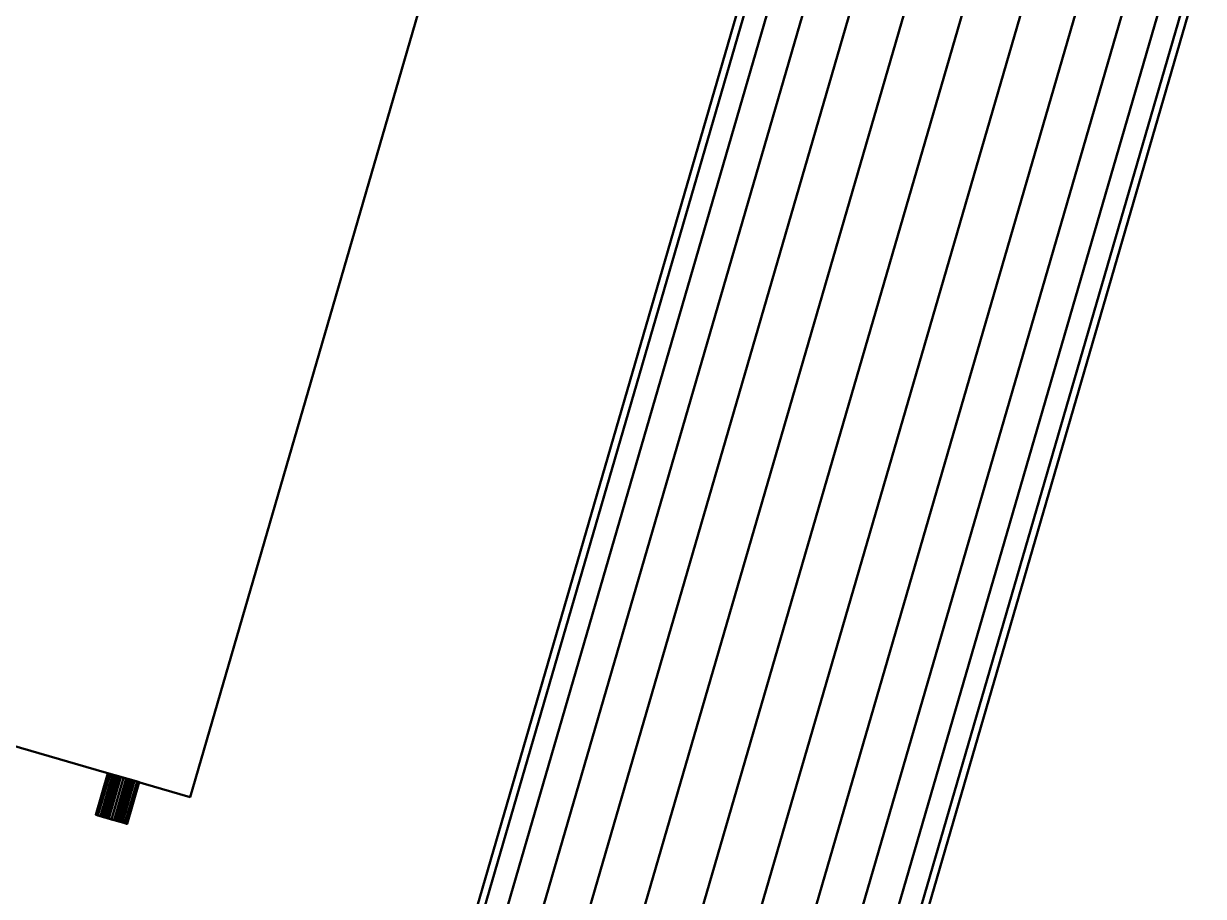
# Model space of a CAD drawing. Header units: inches. Extents: x -1654 to 1344, y -1538 to 36.
# Drawn here: x 868.19 to 895.4, y -800.49 to -780.36 of the extents above; entities that cross this region are included whole.
import ezdxf

# ---------------------------------------------------------------- set-up
doc = ezdxf.new("R2010")
doc.units = ezdxf.units.IN
doc.header["$MEASUREMENT"] = 0
doc.linetypes.add('Center', pattern=[1.25, 0.25, -0.1875, 0.625, -0.1875])
for name, color, linetype, lineweight in [('M-EQPT', 2, 'Continuous', 50), ('M-HVAC-DUCT', 1, 'Center', 30), ('M-HVAC-DUCT-SA', 1, 'Continuous', 50)]:
    doc.layers.add(name, color=color, linetype=linetype, lineweight=lineweight)

# ---------------------------------------------------------------- blocks, each defined once
blk = doc.blocks.new('Heat Pump - Horizontal - Water Source - Heat Pump 3 Ton Horizontal-844840-_3D_')
at = {"layer": 'M-EQPT'}
mesh = blk.add_polyface(dxfattribs=at)
corners = [(31.1, -11.199, 9.65), (31.1, 11.199, 9.65), (-31.1, 11.199, 9.65), (-31.1, -11.199, 9.65)]
mesh.append_faces([[corners[k] for k in face] for face in [(3, 0, 1, 2)]])
mesh = blk.add_polyface(dxfattribs=at)
corners = [(31.1, -11.199, -9.65), (-31.1, -11.199, -9.65), (-31.1, 11.199, -9.65), (31.1, 11.199, -9.65)]
mesh.append_faces([[corners[k] for k in face] for face in [(1, 2, 3, 0)]])
mesh = blk.add_polyface(dxfattribs=at)
corners = [(-31.1, 11.199, 9.65), (31.1, 11.199, 9.65), (31.1, 11.199, -9.65), (-31.1, 11.199, -9.65)]
mesh.append_faces([[corners[k] for k in face] for face in [(0, 1, 2, 3)]])
mesh = blk.add_polyface(dxfattribs=at)
corners = [(31.1, 11.199, 9.65), (31.1, -11.199, 9.65), (31.1, -11.199, -9.65), (31.1, 11.199, -9.65)]
mesh.append_faces([[corners[k] for k in face] for face in [(0, 1, 2, 3)]])
mesh = blk.add_polyface(dxfattribs=at)
corners = [(31.1, 9.224, 0.35), (31.1, 9.237, 0.447), (31.1, 9.274, 0.537), (31.1, 9.334, 0.615), (31.1, 9.412, 0.674), (31.1, 9.502, 0.712), (31.1, 9.599, 0.725), (31.1, 9.696, 0.712), (31.1, 9.787, 0.674), (31.1, 9.864, 0.615), (31.1, 9.924, 0.537), (31.1, 9.961, 0.447), (31.1, 9.974, 0.35), (31.1, 9.961, 0.253), (31.1, 9.924, 0.162), (31.1, 9.864, 0.084), (31.1, 9.787, 0.025), (31.1, 9.696, -0.013), (31.1, 9.599, -0.025), (31.1, 9.502, -0.013), (31.1, 9.412, 0.025), (31.1, 9.334, 0.084), (31.1, 9.274, 0.162), (31.1, 9.237, 0.253)]
mesh.append_faces([[corners[k] for k in face] for face in [(3, 1, 2), (23, 21, 22)]], dxfattribs={"vtx0": -1})
mesh.append_faces([[corners[k] for k in face] for face in [(10, 1, 8, 9)]], dxfattribs={"vtx0": -1, "vtx1": -1})
mesh.append_faces([[corners[k] for k in face] for face in [(14, 1, 10, 13), (19, 1, 14)]], dxfattribs={"vtx0": -1, "vtx1": -1, "vtx2": -1})
mesh.append_faces([[corners[k] for k in face] for face in [(14, 17, 18, 19)]], dxfattribs={"vtx0": -1, "vtx3": -1})
mesh.append_faces([[corners[k] for k in face] for face in [(5, 6, 1)]], dxfattribs={"vtx1": -1, "vtx2": -1})
mesh.append_faces([[corners[k] for k in face] for face in [(15, 16, 17, 14)]], dxfattribs={"vtx2": -1})
mesh.append_faces([[corners[k] for k in face] for face in [(6, 7, 8, 1), (3, 4, 5, 1), (23, 0, 1, 21), (19, 20, 21, 1)]], dxfattribs={"vtx2": -1, "vtx3": -1})
mesh.append_faces([[corners[k] for k in face] for face in [(10, 11, 12, 13)]], dxfattribs={"vtx3": -1})
mesh = blk.add_polyface(dxfattribs=at)
corners = [(32.1, 9.974, 0.35), (32.1, 9.961, 0.253), (32.1, 9.924, 0.162), (32.1, 9.864, 0.084), (32.1, 9.787, 0.025), (32.1, 9.696, -0.013), (32.1, 9.599, -0.025), (32.1, 9.502, -0.013), (32.1, 9.412, 0.025), (32.1, 9.334, 0.084), (32.1, 9.274, 0.162), (32.1, 9.237, 0.253), (32.1, 9.224, 0.35), (31.1, 9.224, 0.35), (31.1, 9.237, 0.253), (31.1, 9.274, 0.162), (31.1, 9.334, 0.084), (31.1, 9.412, 0.025), (31.1, 9.502, -0.013), (31.1, 9.599, -0.025), (31.1, 9.696, -0.013), (31.1, 9.787, 0.025), (31.1, 9.864, 0.084), (31.1, 9.924, 0.162), (31.1, 9.961, 0.253), (31.1, 9.974, 0.35)]
mesh.append_faces([[corners[k] for k in face] for face in [(13, 14, 11, 12), (0, 1, 24, 25)]], dxfattribs={"vtx1": -1})
mesh.append_faces([[corners[k] for k in face] for face in [(14, 15, 10, 11), (16, 17, 8, 9), (15, 16, 9, 10), (17, 18, 7, 8), (6, 7, 18, 19), (19, 20, 5, 6), (20, 21, 4, 5), (22, 23, 2, 3), (21, 22, 3, 4), (23, 24, 1, 2)]], dxfattribs={"vtx1": -1, "vtx3": -1})
mesh = blk.add_polyface(dxfattribs=at)
corners = [(32.1, 9.224, 0.35), (32.1, 9.237, 0.447), (32.1, 9.274, 0.537), (32.1, 9.334, 0.615), (32.1, 9.412, 0.674), (32.1, 9.502, 0.712), (32.1, 9.599, 0.725), (32.1, 9.696, 0.712), (32.1, 9.787, 0.674), (32.1, 9.864, 0.615), (32.1, 9.924, 0.537), (32.1, 9.961, 0.447), (32.1, 9.974, 0.35), (31.1, 9.974, 0.35), (31.1, 9.961, 0.447), (31.1, 9.924, 0.537), (31.1, 9.864, 0.615), (31.1, 9.787, 0.674), (31.1, 9.696, 0.712), (31.1, 9.599, 0.725), (31.1, 9.502, 0.712), (31.1, 9.412, 0.674), (31.1, 9.334, 0.615), (31.1, 9.274, 0.537), (31.1, 9.237, 0.447), (31.1, 9.224, 0.35)]
mesh.append_faces([[corners[k] for k in face] for face in [(13, 14, 11, 12), (0, 1, 24, 25)]], dxfattribs={"vtx1": -1})
mesh.append_faces([[corners[k] for k in face] for face in [(14, 15, 10, 11), (16, 17, 8, 9), (15, 16, 9, 10), (17, 18, 7, 8), (6, 7, 18, 19), (19, 20, 5, 6), (20, 21, 4, 5), (22, 23, 2, 3), (21, 22, 3, 4), (23, 24, 1, 2)]], dxfattribs={"vtx1": -1, "vtx3": -1})
mesh = blk.add_polyface(dxfattribs=at)
corners = [(31.1, 9.224, -5.95), (31.1, 9.237, -5.853), (31.1, 9.274, -5.763), (31.1, 9.334, -5.685), (31.1, 9.412, -5.626), (31.1, 9.502, -5.588), (31.1, 9.599, -5.575), (31.1, 9.696, -5.588), (31.1, 9.787, -5.626), (31.1, 9.864, -5.685), (31.1, 9.924, -5.763), (31.1, 9.961, -5.853), (31.1, 9.974, -5.95), (31.1, 9.961, -6.047), (31.1, 9.924, -6.138), (31.1, 9.864, -6.216), (31.1, 9.787, -6.275), (31.1, 9.696, -6.313), (31.1, 9.599, -6.325), (31.1, 9.502, -6.313), (31.1, 9.412, -6.275), (31.1, 9.334, -6.216), (31.1, 9.274, -6.138), (31.1, 9.237, -6.047)]
mesh.append_faces([[corners[k] for k in face] for face in [(21, 19, 20)]], dxfattribs={"vtx0": -1})
mesh.append_faces([[corners[k] for k in face] for face in [(1, 8, 14, 19)]], dxfattribs={"vtx0": -1, "vtx1": -1, "vtx2": -1, "vtx3": -1})
mesh.append_faces([[corners[k] for k in face] for face in [(19, 21, 22, 23)]], dxfattribs={"vtx0": -1, "vtx3": -1})
mesh.append_faces([[corners[k] for k in face] for face in [(3, 4, 1, 2)]], dxfattribs={"vtx1": -1})
mesh.append_faces([[corners[k] for k in face] for face in [(14, 15, 19)]], dxfattribs={"vtx1": -1, "vtx2": -1})
mesh.append_faces([[corners[k] for k in face] for face in [(10, 11, 12), (17, 18, 19)]], dxfattribs={"vtx2": -1})
mesh.append_faces([[corners[k] for k in face] for face in [(6, 7, 8, 1), (8, 9, 10, 14), (4, 5, 6, 1), (23, 0, 1, 19), (12, 13, 14, 10), (15, 16, 17, 19)]], dxfattribs={"vtx2": -1, "vtx3": -1})
mesh = blk.add_polyface(dxfattribs=at)
corners = [(32.1, 9.974, -5.95), (32.1, 9.961, -6.047), (32.1, 9.924, -6.138), (32.1, 9.864, -6.216), (32.1, 9.787, -6.275), (32.1, 9.696, -6.313), (32.1, 9.599, -6.325), (32.1, 9.502, -6.313), (32.1, 9.412, -6.275), (32.1, 9.334, -6.216), (32.1, 9.274, -6.138), (32.1, 9.237, -6.047), (32.1, 9.224, -5.95), (31.1, 9.224, -5.95), (31.1, 9.237, -6.047), (31.1, 9.274, -6.138), (31.1, 9.334, -6.216), (31.1, 9.412, -6.275), (31.1, 9.502, -6.313), (31.1, 9.599, -6.325), (31.1, 9.696, -6.313), (31.1, 9.787, -6.275), (31.1, 9.864, -6.216), (31.1, 9.924, -6.138), (31.1, 9.961, -6.047), (31.1, 9.974, -5.95)]
mesh.append_faces([[corners[k] for k in face] for face in [(13, 14, 11, 12), (0, 1, 24, 25)]], dxfattribs={"vtx1": -1})
mesh.append_faces([[corners[k] for k in face] for face in [(14, 15, 10, 11), (16, 17, 8, 9), (15, 16, 9, 10), (17, 18, 7, 8), (6, 7, 18, 19), (19, 20, 5, 6), (20, 21, 4, 5), (22, 23, 2, 3), (21, 22, 3, 4), (23, 24, 1, 2)]], dxfattribs={"vtx1": -1, "vtx3": -1})
mesh = blk.add_polyface(dxfattribs=at)
corners = [(32.1, 9.224, -5.95), (32.1, 9.237, -5.853), (32.1, 9.274, -5.763), (32.1, 9.334, -5.685), (32.1, 9.412, -5.626), (32.1, 9.502, -5.588), (32.1, 9.599, -5.575), (32.1, 9.696, -5.588), (32.1, 9.787, -5.626), (32.1, 9.864, -5.685), (32.1, 9.924, -5.763), (32.1, 9.961, -5.853), (32.1, 9.974, -5.95), (31.1, 9.974, -5.95), (31.1, 9.961, -5.853), (31.1, 9.924, -5.763), (31.1, 9.864, -5.685), (31.1, 9.787, -5.626), (31.1, 9.696, -5.588), (31.1, 9.599, -5.575), (31.1, 9.502, -5.588), (31.1, 9.412, -5.626), (31.1, 9.334, -5.685), (31.1, 9.274, -5.763), (31.1, 9.237, -5.853), (31.1, 9.224, -5.95)]
mesh.append_faces([[corners[k] for k in face] for face in [(13, 14, 11, 12), (0, 1, 24, 25)]], dxfattribs={"vtx1": -1})
mesh.append_faces([[corners[k] for k in face] for face in [(14, 15, 10, 11), (16, 17, 8, 9), (15, 16, 9, 10), (17, 18, 7, 8), (6, 7, 18, 19), (19, 20, 5, 6), (20, 21, 4, 5), (22, 23, 2, 3), (21, 22, 3, 4), (23, 24, 1, 2)]], dxfattribs={"vtx1": -1, "vtx3": -1})
mesh = blk.add_polyface(dxfattribs=at)
corners = [(31.1, 9.349, 8.35), (31.1, 9.358, 8.414), (31.1, 9.383, 8.475), (31.1, 9.422, 8.526), (31.1, 9.474, 8.566), (31.1, 9.535, 8.591), (31.1, 9.599, 8.6), (31.1, 9.664, 8.591), (31.1, 9.724, 8.566), (31.1, 9.776, 8.526), (31.1, 9.816, 8.475), (31.1, 9.841, 8.414), (31.1, 9.849, 8.35), (31.1, 9.841, 8.285), (31.1, 9.816, 8.225), (31.1, 9.776, 8.173), (31.1, 9.724, 8.133), (31.1, 9.664, 8.108), (31.1, 9.599, 8.1), (31.1, 9.535, 8.108), (31.1, 9.474, 8.133), (31.1, 9.422, 8.173), (31.1, 9.383, 8.225), (31.1, 9.358, 8.285)]
mesh.append_faces([[corners[k] for k in face] for face in [(16, 14, 15), (19, 17, 18), (13, 11, 12)]], dxfattribs={"vtx0": -1})
mesh.append_faces([[corners[k] for k in face] for face in [(9, 13, 3, 8)]], dxfattribs={"vtx0": -1, "vtx1": -1, "vtx2": -1})
mesh.append_faces([[corners[k] for k in face] for face in [(16, 3, 13, 14), (21, 3, 16, 17)]], dxfattribs={"vtx0": -1, "vtx1": -1, "vtx3": -1})
mesh.append_faces([[corners[k] for k in face] for face in [(13, 9, 10, 11), (8, 3, 4, 5)]], dxfattribs={"vtx0": -1, "vtx3": -1})
mesh.append_faces([[corners[k] for k in face] for face in [(23, 0, 3, 22), (21, 22, 3)]], dxfattribs={"vtx1": -1, "vtx2": -1})
mesh.append_faces([[corners[k] for k in face] for face in [(1, 2, 3, 0)]], dxfattribs={"vtx2": -1})
mesh.append_faces([[corners[k] for k in face] for face in [(19, 20, 21, 17)]], dxfattribs={"vtx2": -1, "vtx3": -1})
mesh.append_faces([[corners[k] for k in face] for face in [(5, 6, 7, 8)]], dxfattribs={"vtx3": -1})
mesh = blk.add_polyface(dxfattribs=at)
corners = [(32.1, 9.849, 8.35), (32.1, 9.841, 8.285), (32.1, 9.816, 8.225), (32.1, 9.776, 8.173), (32.1, 9.724, 8.133), (32.1, 9.664, 8.108), (32.1, 9.599, 8.1), (32.1, 9.535, 8.108), (32.1, 9.474, 8.133), (32.1, 9.422, 8.173), (32.1, 9.383, 8.225), (32.1, 9.358, 8.285), (32.1, 9.349, 8.35), (31.1, 9.349, 8.35), (31.1, 9.358, 8.285), (31.1, 9.383, 8.225), (31.1, 9.422, 8.173), (31.1, 9.474, 8.133), (31.1, 9.535, 8.108), (31.1, 9.599, 8.1), (31.1, 9.664, 8.108), (31.1, 9.724, 8.133), (31.1, 9.776, 8.173), (31.1, 9.816, 8.225), (31.1, 9.841, 8.285), (31.1, 9.849, 8.35)]
mesh.append_faces([[corners[k] for k in face] for face in [(13, 14, 11, 12), (0, 1, 24, 25)]], dxfattribs={"vtx1": -1})
mesh.append_faces([[corners[k] for k in face] for face in [(14, 15, 10, 11), (16, 17, 8, 9), (15, 16, 9, 10), (17, 18, 7, 8), (6, 7, 18, 19), (19, 20, 5, 6), (20, 21, 4, 5), (22, 23, 2, 3), (21, 22, 3, 4), (23, 24, 1, 2)]], dxfattribs={"vtx1": -1, "vtx3": -1})
mesh = blk.add_polyface(dxfattribs=at)
corners = [(32.1, 9.349, 8.35), (32.1, 9.358, 8.414), (32.1, 9.383, 8.475), (32.1, 9.422, 8.526), (32.1, 9.474, 8.566), (32.1, 9.535, 8.591), (32.1, 9.599, 8.6), (32.1, 9.664, 8.591), (32.1, 9.724, 8.566), (32.1, 9.776, 8.526), (32.1, 9.816, 8.475), (32.1, 9.841, 8.414), (32.1, 9.849, 8.35), (31.1, 9.849, 8.35), (31.1, 9.841, 8.414), (31.1, 9.816, 8.475), (31.1, 9.776, 8.526), (31.1, 9.724, 8.566), (31.1, 9.664, 8.591), (31.1, 9.599, 8.6), (31.1, 9.535, 8.591), (31.1, 9.474, 8.566), (31.1, 9.422, 8.526), (31.1, 9.383, 8.475), (31.1, 9.358, 8.414), (31.1, 9.349, 8.35)]
mesh.append_faces([[corners[k] for k in face] for face in [(13, 14, 11, 12), (0, 1, 24, 25)]], dxfattribs={"vtx1": -1})
mesh.append_faces([[corners[k] for k in face] for face in [(14, 15, 10, 11), (16, 17, 8, 9), (15, 16, 9, 10), (17, 18, 7, 8), (6, 7, 18, 19), (19, 20, 5, 6), (20, 21, 4, 5), (22, 23, 2, 3), (21, 22, 3, 4), (23, 24, 1, 2)]], dxfattribs={"vtx1": -1, "vtx3": -1})
mesh = blk.add_polyface(dxfattribs=at)
corners = [(31.1, 9.349, 6.35), (31.1, 9.358, 6.414), (31.1, 9.383, 6.475), (31.1, 9.422, 6.526), (31.1, 9.474, 6.566), (31.1, 9.535, 6.591), (31.1, 9.599, 6.6), (31.1, 9.664, 6.591), (31.1, 9.724, 6.566), (31.1, 9.776, 6.526), (31.1, 9.816, 6.475), (31.1, 9.841, 6.414), (31.1, 9.849, 6.35), (31.1, 9.841, 6.285), (31.1, 9.816, 6.225), (31.1, 9.776, 6.173), (31.1, 9.724, 6.133), (31.1, 9.664, 6.108), (31.1, 9.599, 6.1), (31.1, 9.535, 6.108), (31.1, 9.474, 6.133), (31.1, 9.422, 6.173), (31.1, 9.383, 6.225), (31.1, 9.358, 6.285)]
mesh.append_faces([[corners[k] for k in face] for face in [(13, 10, 11, 12), (16, 14, 15), (19, 17, 18)]], dxfattribs={"vtx0": -1})
mesh.append_faces([[corners[k] for k in face] for face in [(13, 3, 9, 10), (16, 3, 13, 14), (21, 3, 16, 17)]], dxfattribs={"vtx0": -1, "vtx1": -1, "vtx3": -1})
mesh.append_faces([[corners[k] for k in face] for face in [(9, 3, 4)]], dxfattribs={"vtx0": -1, "vtx2": -1})
mesh.append_faces([[corners[k] for k in face] for face in [(23, 0, 3, 22), (21, 22, 3)]], dxfattribs={"vtx1": -1, "vtx2": -1})
mesh.append_faces([[corners[k] for k in face] for face in [(5, 6, 7, 4), (1, 2, 3, 0)]], dxfattribs={"vtx2": -1})
mesh.append_faces([[corners[k] for k in face] for face in [(7, 8, 9, 4), (19, 20, 21, 17)]], dxfattribs={"vtx2": -1, "vtx3": -1})
mesh = blk.add_polyface(dxfattribs=at)
corners = [(32.1, 9.849, 6.35), (32.1, 9.841, 6.285), (32.1, 9.816, 6.225), (32.1, 9.776, 6.173), (32.1, 9.724, 6.133), (32.1, 9.664, 6.108), (32.1, 9.599, 6.1), (32.1, 9.535, 6.108), (32.1, 9.474, 6.133), (32.1, 9.422, 6.173), (32.1, 9.383, 6.225), (32.1, 9.358, 6.285), (32.1, 9.349, 6.35), (31.1, 9.349, 6.35), (31.1, 9.358, 6.285), (31.1, 9.383, 6.225), (31.1, 9.422, 6.173), (31.1, 9.474, 6.133), (31.1, 9.535, 6.108), (31.1, 9.599, 6.1), (31.1, 9.664, 6.108), (31.1, 9.724, 6.133), (31.1, 9.776, 6.173), (31.1, 9.816, 6.225), (31.1, 9.841, 6.285), (31.1, 9.849, 6.35)]
mesh.append_faces([[corners[k] for k in face] for face in [(13, 14, 11, 12), (0, 1, 24, 25)]], dxfattribs={"vtx1": -1})
mesh.append_faces([[corners[k] for k in face] for face in [(14, 15, 10, 11), (16, 17, 8, 9), (15, 16, 9, 10), (17, 18, 7, 8), (6, 7, 18, 19), (19, 20, 5, 6), (20, 21, 4, 5), (22, 23, 2, 3), (21, 22, 3, 4), (23, 24, 1, 2)]], dxfattribs={"vtx1": -1, "vtx3": -1})
mesh = blk.add_polyface(dxfattribs=at)
corners = [(32.1, 9.349, 6.35), (32.1, 9.358, 6.414), (32.1, 9.383, 6.475), (32.1, 9.422, 6.526), (32.1, 9.474, 6.566), (32.1, 9.535, 6.591), (32.1, 9.599, 6.6), (32.1, 9.664, 6.591), (32.1, 9.724, 6.566), (32.1, 9.776, 6.526), (32.1, 9.816, 6.475), (32.1, 9.841, 6.414), (32.1, 9.849, 6.35), (31.1, 9.849, 6.35), (31.1, 9.841, 6.414), (31.1, 9.816, 6.475), (31.1, 9.776, 6.526), (31.1, 9.724, 6.566), (31.1, 9.664, 6.591), (31.1, 9.599, 6.6), (31.1, 9.535, 6.591), (31.1, 9.474, 6.566), (31.1, 9.422, 6.526), (31.1, 9.383, 6.475), (31.1, 9.358, 6.414), (31.1, 9.349, 6.35)]
mesh.append_faces([[corners[k] for k in face] for face in [(13, 14, 11, 12), (0, 1, 24, 25)]], dxfattribs={"vtx1": -1})
mesh.append_faces([[corners[k] for k in face] for face in [(14, 15, 10, 11), (16, 17, 8, 9), (15, 16, 9, 10), (17, 18, 7, 8), (6, 7, 18, 19), (19, 20, 5, 6), (20, 21, 4, 5), (22, 23, 2, 3), (21, 22, 3, 4), (23, 24, 1, 2)]], dxfattribs={"vtx1": -1, "vtx3": -1})
mesh = blk.add_polyface(dxfattribs=at)
corners = [(32.1, 9.224, 0.35), (32.1, 9.237, 0.253), (32.1, 9.274, 0.162), (32.1, 9.334, 0.084), (32.1, 9.412, 0.025), (32.1, 9.502, -0.013), (32.1, 9.599, -0.025), (32.1, 9.696, -0.013), (32.1, 9.787, 0.025), (32.1, 9.864, 0.084), (32.1, 9.924, 0.162), (32.1, 9.961, 0.253), (32.1, 9.974, 0.35), (32.1, 9.961, 0.447), (32.1, 9.924, 0.537), (32.1, 9.864, 0.615), (32.1, 9.787, 0.674), (32.1, 9.696, 0.712), (32.1, 9.599, 0.725), (32.1, 9.502, 0.712), (32.1, 9.412, 0.674), (32.1, 9.334, 0.615), (32.1, 9.274, 0.537), (32.1, 9.237, 0.447)]
mesh.append_faces([[corners[k] for k in face] for face in [(23, 21, 22), (14, 12, 13)]], dxfattribs={"vtx0": -1})
mesh.append_faces([[corners[k] for k in face] for face in [(10, 14, 23)]], dxfattribs={"vtx0": -1, "vtx1": -1, "vtx2": -1})
mesh.append_faces([[corners[k] for k in face] for face in [(5, 7, 10, 23)]], dxfattribs={"vtx0": -1, "vtx1": -1, "vtx2": -1, "vtx3": -1})
mesh.append_faces([[corners[k] for k in face] for face in [(14, 10, 11, 12)]], dxfattribs={"vtx0": -1, "vtx3": -1})
mesh.append_faces([[corners[k] for k in face] for face in [(0, 1, 23)]], dxfattribs={"vtx1": -1})
mesh.append_faces([[corners[k] for k in face] for face in [(18, 19, 23)]], dxfattribs={"vtx1": -1, "vtx2": -1})
mesh.append_faces([[corners[k] for k in face] for face in [(5, 6, 7)]], dxfattribs={"vtx2": -1})
mesh.append_faces([[corners[k] for k in face] for face in [(3, 4, 5, 23), (1, 2, 3, 23), (14, 15, 16, 23), (16, 17, 18, 23), (19, 20, 21, 23)]], dxfattribs={"vtx2": -1, "vtx3": -1})
mesh.append_faces([[corners[k] for k in face] for face in [(7, 8, 9, 10)]], dxfattribs={"vtx3": -1})
mesh = blk.add_polyface(dxfattribs=at)
corners = [(32.1, 9.224, -5.95), (32.1, 9.237, -6.047), (32.1, 9.274, -6.138), (32.1, 9.334, -6.216), (32.1, 9.412, -6.275), (32.1, 9.502, -6.313), (32.1, 9.599, -6.325), (32.1, 9.696, -6.313), (32.1, 9.787, -6.275), (32.1, 9.864, -6.216), (32.1, 9.924, -6.138), (32.1, 9.961, -6.047), (32.1, 9.974, -5.95), (32.1, 9.961, -5.853), (32.1, 9.924, -5.763), (32.1, 9.864, -5.685), (32.1, 9.787, -5.626), (32.1, 9.696, -5.588), (32.1, 9.599, -5.575), (32.1, 9.502, -5.588), (32.1, 9.412, -5.626), (32.1, 9.334, -5.685), (32.1, 9.274, -5.763), (32.1, 9.237, -5.853)]
mesh.append_faces([[corners[k] for k in face] for face in [(14, 12, 13)]], dxfattribs={"vtx0": -1})
mesh.append_faces([[corners[k] for k in face] for face in [(16, 10, 14, 15), (20, 23, 18, 19)]], dxfattribs={"vtx0": -1, "vtx1": -1})
mesh.append_faces([[corners[k] for k in face] for face in [(16, 23, 10)]], dxfattribs={"vtx0": -1, "vtx1": -1, "vtx2": -1})
mesh.append_faces([[corners[k] for k in face] for face in [(5, 9, 10, 23)]], dxfattribs={"vtx0": -1, "vtx2": -1, "vtx3": -1})
mesh.append_faces([[corners[k] for k in face] for face in [(0, 1, 23)]], dxfattribs={"vtx1": -1})
mesh.append_faces([[corners[k] for k in face] for face in [(1, 2, 5, 23)]], dxfattribs={"vtx1": -1, "vtx2": -1, "vtx3": -1})
mesh.append_faces([[corners[k] for k in face] for face in [(3, 4, 5, 2), (5, 6, 7), (21, 22, 23, 20)]], dxfattribs={"vtx2": -1})
mesh.append_faces([[corners[k] for k in face] for face in [(7, 8, 9, 5), (10, 11, 12, 14), (16, 17, 18, 23)]], dxfattribs={"vtx2": -1, "vtx3": -1})
mesh = blk.add_polyface(dxfattribs=at)
corners = [(32.1, 9.349, 8.35), (32.1, 9.358, 8.285), (32.1, 9.383, 8.225), (32.1, 9.422, 8.173), (32.1, 9.474, 8.133), (32.1, 9.535, 8.108), (32.1, 9.599, 8.1), (32.1, 9.664, 8.108), (32.1, 9.724, 8.133), (32.1, 9.776, 8.173), (32.1, 9.816, 8.225), (32.1, 9.841, 8.285), (32.1, 9.849, 8.35), (32.1, 9.841, 8.414), (32.1, 9.816, 8.475), (32.1, 9.776, 8.526), (32.1, 9.724, 8.566), (32.1, 9.664, 8.591), (32.1, 9.599, 8.6), (32.1, 9.535, 8.591), (32.1, 9.474, 8.566), (32.1, 9.422, 8.526), (32.1, 9.383, 8.475), (32.1, 9.358, 8.414)]
mesh.append_faces([[corners[k] for k in face] for face in [(21, 8, 11, 15)]], dxfattribs={"vtx0": -1, "vtx1": -1, "vtx2": -1, "vtx3": -1})
mesh.append_faces([[corners[k] for k in face] for face in [(21, 0, 1), (15, 20, 21)]], dxfattribs={"vtx0": -1, "vtx2": -1})
mesh.append_faces([[corners[k] for k in face] for face in [(3, 7, 8, 21)]], dxfattribs={"vtx0": -1, "vtx2": -1, "vtx3": -1})
mesh.append_faces([[corners[k] for k in face] for face in [(2, 3, 21, 1), (14, 15, 11, 13), (16, 17, 20, 15)]], dxfattribs={"vtx1": -1, "vtx2": -1})
mesh.append_faces([[corners[k] for k in face] for face in [(5, 6, 7), (11, 12, 13)]], dxfattribs={"vtx2": -1})
mesh.append_faces([[corners[k] for k in face] for face in [(3, 4, 5, 7)]], dxfattribs={"vtx2": -1, "vtx3": -1})
mesh.append_faces([[corners[k] for k in face] for face in [(8, 9, 10, 11), (17, 18, 19, 20), (21, 22, 23, 0)]], dxfattribs={"vtx3": -1})
mesh = blk.add_polyface(dxfattribs=at)
corners = [(32.1, 9.349, 6.35), (32.1, 9.358, 6.285), (32.1, 9.383, 6.225), (32.1, 9.422, 6.173), (32.1, 9.474, 6.133), (32.1, 9.535, 6.108), (32.1, 9.599, 6.1), (32.1, 9.664, 6.108), (32.1, 9.724, 6.133), (32.1, 9.776, 6.173), (32.1, 9.816, 6.225), (32.1, 9.841, 6.285), (32.1, 9.849, 6.35), (32.1, 9.841, 6.414), (32.1, 9.816, 6.475), (32.1, 9.776, 6.526), (32.1, 9.724, 6.566), (32.1, 9.664, 6.591), (32.1, 9.599, 6.6), (32.1, 9.535, 6.591), (32.1, 9.474, 6.566), (32.1, 9.422, 6.526), (32.1, 9.383, 6.475), (32.1, 9.358, 6.414)]
mesh.append_faces([[corners[k] for k in face] for face in [(17, 20, 15, 16)]], dxfattribs={"vtx0": -1, "vtx1": -1})
mesh.append_faces([[corners[k] for k in face] for face in [(21, 8, 11, 15)]], dxfattribs={"vtx0": -1, "vtx1": -1, "vtx2": -1, "vtx3": -1})
mesh.append_faces([[corners[k] for k in face] for face in [(21, 0, 1), (15, 20, 21)]], dxfattribs={"vtx0": -1, "vtx2": -1})
mesh.append_faces([[corners[k] for k in face] for face in [(3, 7, 8, 21)]], dxfattribs={"vtx0": -1, "vtx2": -1, "vtx3": -1})
mesh.append_faces([[corners[k] for k in face] for face in [(2, 3, 21, 1), (14, 15, 11, 13)]], dxfattribs={"vtx1": -1, "vtx2": -1})
mesh.append_faces([[corners[k] for k in face] for face in [(5, 6, 7), (11, 12, 13)]], dxfattribs={"vtx2": -1})
mesh.append_faces([[corners[k] for k in face] for face in [(3, 4, 5, 7)]], dxfattribs={"vtx2": -1, "vtx3": -1})
mesh.append_faces([[corners[k] for k in face] for face in [(8, 9, 10, 11), (17, 18, 19, 20), (21, 22, 23, 0)]], dxfattribs={"vtx3": -1})

msp = doc.modelspace()

# ---------------------------------------------------------------- linework, layer by layer
at = {"layer": 'M-HVAC-DUCT', "color": 5}
msp.add_line((877.844, -821.4, 1330), (895.152, -761.865, 1330), dxfattribs=at)
msp.add_line((877.844, -821.4, 1330), (895.152, -761.865, 1330), dxfattribs=at)

# ---------------------------------------------------------------- block references
at = {"layer": 'M-EQPT', "rotation": 253.7901312840831}
msp.add_blockref('Heat Pump - Horizontal - Water Source - Heat Pump 3 Ton Horizontal-844840-_3D_', (869.956, -765.213, 1330.002), dxfattribs=at)

# ---------------------------------------------------------------- meshes
at = {"layer": 'M-HVAC-DUCT-SA', "color": 8}
mesh = msp.add_polyface(dxfattribs=at)
corners = [(873.043, -820.004, 1330), (873.207, -820.052, 1331.294), (873.686, -820.191, 1332.5), (874.449, -820.413, 1333.536), (875.444, -820.702, 1334.33), (876.602, -821.039, 1334.83), (877.844, -821.4, 1335), (895.152, -761.865, 1335), (893.909, -761.504, 1334.83), (892.751, -761.167, 1334.33), (891.757, -760.878, 1333.536), (890.994, -760.656, 1332.5), (890.514, -760.517, 1331.294), (890.351, -760.469, 1330)]
mesh.append_faces([[corners[k] for k in face] for face in [(7, 8, 5, 6)]], dxfattribs={"vtx1": -1, "color": 8})
mesh.append_faces([[corners[k] for k in face] for face in [(8, 9, 4, 5), (3, 4, 9, 10), (11, 12, 1, 2), (2, 3, 10, 11)]], dxfattribs={"vtx1": -1, "vtx3": -1, "color": 8})
mesh.append_faces([[corners[k] for k in face] for face in [(12, 13, 0, 1)]], dxfattribs={"vtx3": -1, "color": 8})
mesh = msp.add_polyface(dxfattribs=at)
corners = [(877.844, -821.4, 1325), (876.602, -821.039, 1325.17), (875.444, -820.702, 1325.67), (874.449, -820.413, 1326.464), (873.686, -820.191, 1327.5), (873.207, -820.052, 1328.706), (873.043, -820.004, 1330), (890.351, -760.469, 1330), (890.514, -760.517, 1328.706), (890.994, -760.656, 1327.5), (891.757, -760.878, 1326.464), (892.751, -761.167, 1325.67), (893.909, -761.504, 1325.17), (895.152, -761.865, 1325)]
mesh.append_faces([[corners[k] for k in face] for face in [(7, 8, 5, 6)]], dxfattribs={"vtx1": -1, "color": 8})
mesh.append_faces([[corners[k] for k in face] for face in [(8, 9, 4, 5), (3, 4, 9, 10), (11, 12, 1, 2), (2, 3, 10, 11)]], dxfattribs={"vtx1": -1, "vtx3": -1, "color": 8})
mesh.append_faces([[corners[k] for k in face] for face in [(12, 13, 0, 1)]], dxfattribs={"vtx3": -1, "color": 8})
mesh = msp.add_polyface(dxfattribs=at)
corners = [(877.844, -821.4, 1335), (879.087, -821.761, 1334.83), (880.245, -822.098, 1334.33), (881.239, -822.387, 1333.536), (882.002, -822.609, 1332.5), (882.482, -822.748, 1331.294), (882.645, -822.796, 1330), (899.953, -763.261, 1330), (899.79, -763.213, 1331.294), (899.31, -763.074, 1332.5), (898.547, -762.852, 1333.536), (897.553, -762.563, 1334.33), (896.395, -762.226, 1334.83), (895.152, -761.865, 1335)]
mesh.append_faces([[corners[k] for k in face] for face in [(8, 9, 4, 5), (3, 4, 9, 10), (11, 12, 1, 2), (2, 3, 10, 11)]], dxfattribs={"vtx1": -1, "vtx3": -1, "color": 8})
mesh.append_faces([[corners[k] for k in face] for face in [(6, 7, 8, 5)]], dxfattribs={"vtx2": -1, "color": 8})
mesh.append_faces([[corners[k] for k in face] for face in [(12, 13, 0, 1)]], dxfattribs={"vtx3": -1, "color": 8})
mesh = msp.add_polyface(dxfattribs=at)
corners = [(882.645, -822.796, 1330), (882.482, -822.748, 1328.706), (882.002, -822.609, 1327.5), (881.239, -822.387, 1326.464), (880.245, -822.098, 1325.67), (879.087, -821.761, 1325.17), (877.844, -821.4, 1325), (895.152, -761.865, 1325), (896.395, -762.226, 1325.17), (897.553, -762.563, 1325.67), (898.547, -762.852, 1326.464), (899.31, -763.074, 1327.5), (899.79, -763.213, 1328.706), (899.953, -763.261, 1330)]
mesh.append_faces([[corners[k] for k in face] for face in [(7, 8, 5, 6)]], dxfattribs={"vtx1": -1, "color": 8})
mesh.append_faces([[corners[k] for k in face] for face in [(8, 9, 4, 5), (3, 4, 9, 10), (11, 12, 1, 2), (2, 3, 10, 11)]], dxfattribs={"vtx1": -1, "vtx3": -1, "color": 8})
mesh.append_faces([[corners[k] for k in face] for face in [(12, 13, 0, 1)]], dxfattribs={"vtx3": -1, "color": 8})

doc.saveas('drawing.dxf')
